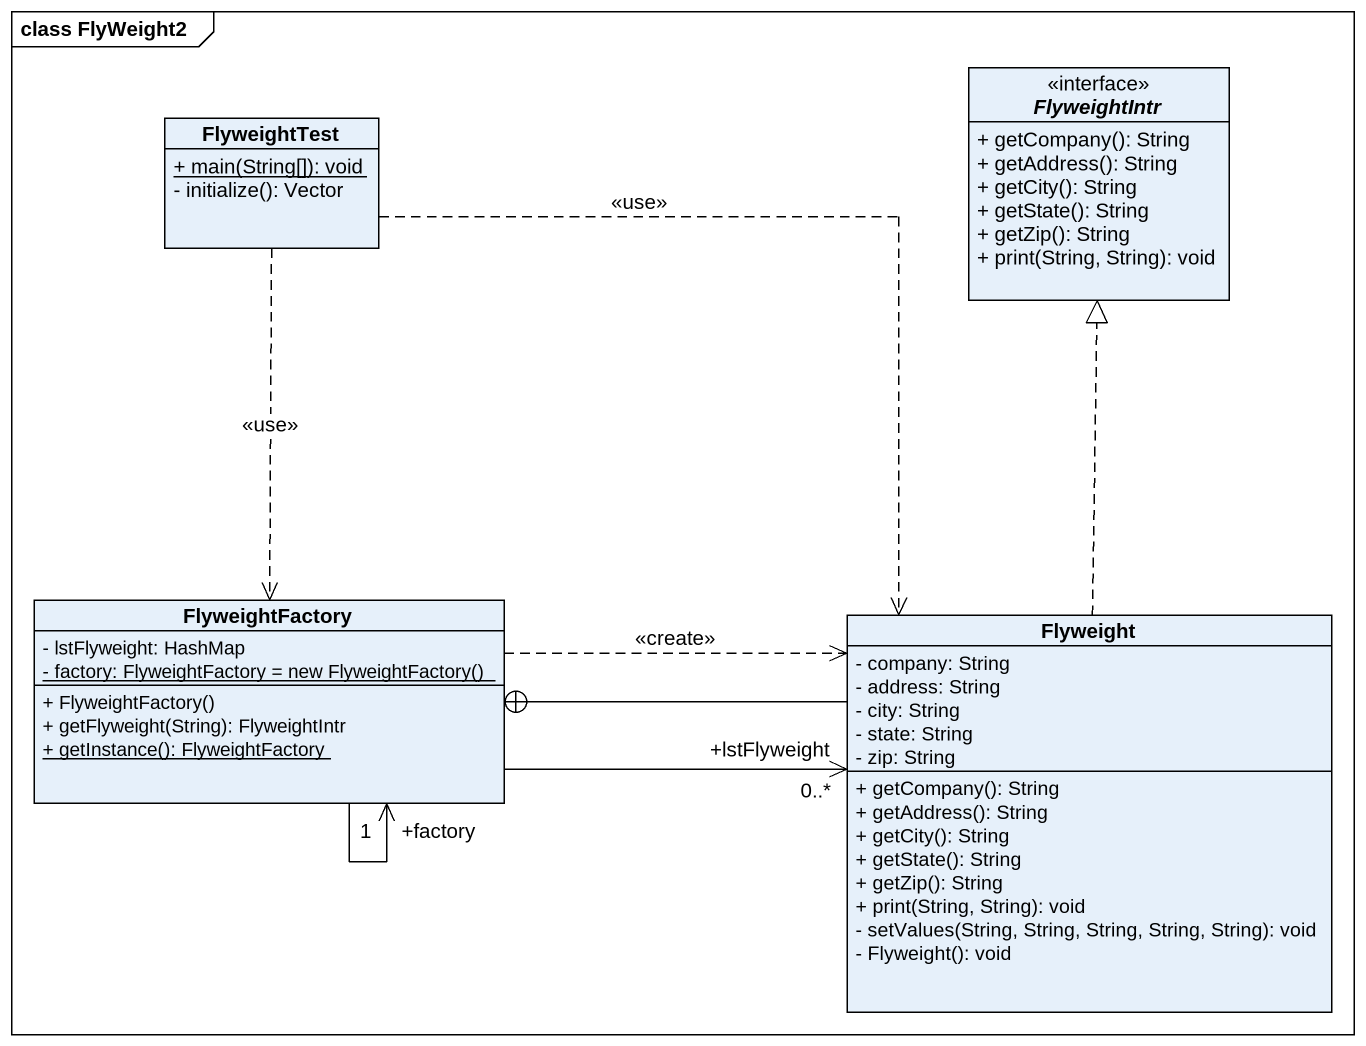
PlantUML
@startuml
mainframe class FlyWeight2
hide circle
hide empty members
skinparam classAttributeIconSize 0
class FlyweightTest {
  {static} + main(String[]): void
  - initialize(): Vector
}
interface FlyweightIntr {
  + getCompany(): String
  + getAddress(): String
  + getCity(): String
  + getState(): String
  + getZip(): String
  + print(String, String): void
}
class FlyweightFactory {
  - lstFlyweight: HashMap
  {static} {field} - factory: FlyweightFactory = new FlyweightFactory()
  + FlyweightFactory()
  + getFlyweight(String): FlyweightIntr
  {static} + getInstance(): FlyweightFactory
}
class Flyweight {
  - company: String
  - address: String
  - city: String
  - state: String
  - zip: String
  + getCompany(): String
  + getAddress(): String
  + getCity(): String
  + getState(): String
  + getZip(): String
  + print(String, String): void
  - setValues(String, String, String, String, String): void
  - Flyweight(): void
}
FlyweightTest ..> FlyweightFactory : <<use>>
FlyweightTest ..> Flyweight : <<use>>
FlyweightFactory --> "+factory\n1" FlyweightFactory
FlyweightFactory -right-> "+lstFlyweight\n0..*" Flyweight
FlyweightFactory .right.> Flyweight : <<create>>
Flyweight .up.|> FlyweightIntr
Flyweight -left-+ FlyweightFactory
@enduml
